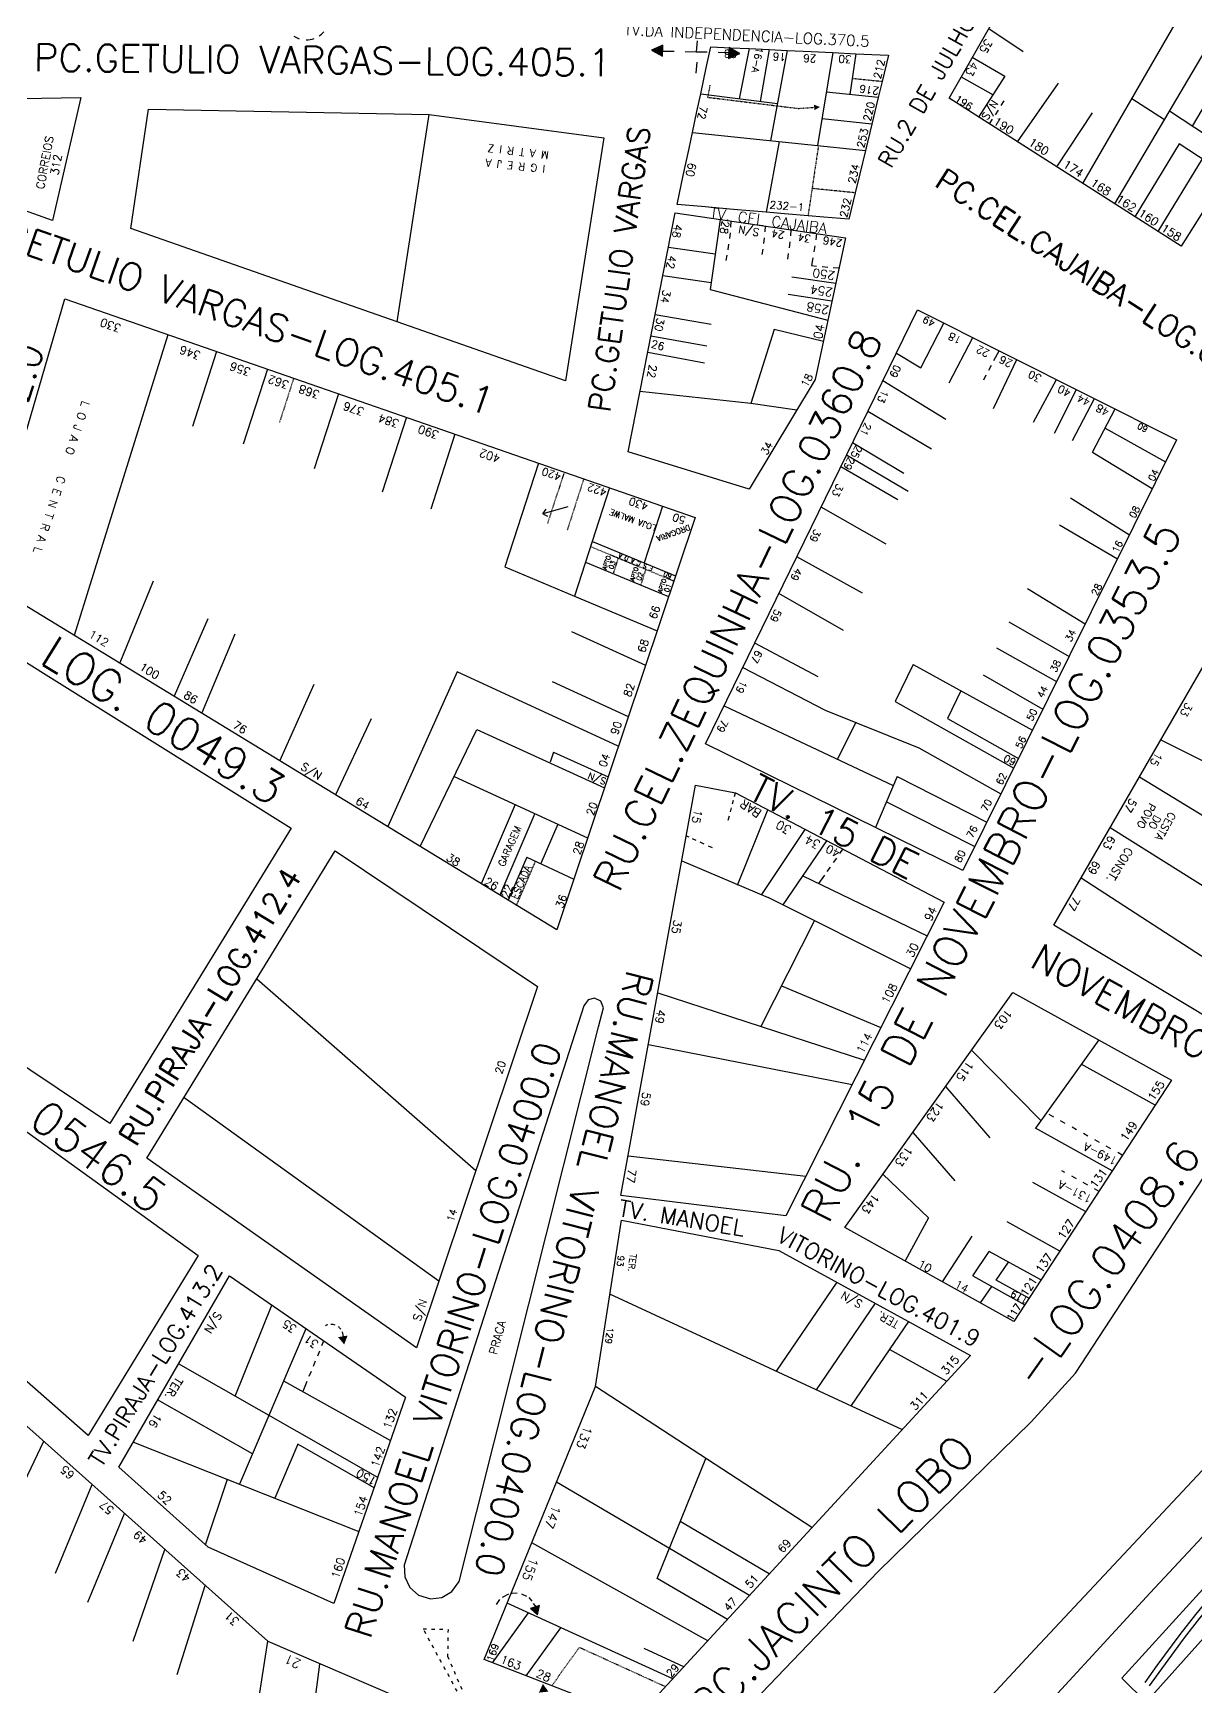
# Model space of a CAD drawing. Extents: x 714896 to 749292, y 8417558 to 8447149.
# Drawn here: x 739460.3 to 739673.9, y 8425703.9 to 8426007.8 of the extents above; entities that cross this region are included whole.
import ezdxf

# ---------------------------------------------------------------- set-up
doc = ezdxf.new("R2010")
doc.units = 0
doc.header["$MEASUREMENT"] = 0
doc.linetypes.add('ACAD_ISO03W100', pattern=[30, 12, -18])
doc.linetypes.add('DASHED', pattern=[0.75, 0.5, -0.25])
for name, color, linetype in [('LOTE', 7, 'CONTINUOUS'), ('NUM-PORTA', 7, 'CONTINUOUS'), ('QUADRA', 6, 'CONTINUOUS'), ('REFERENCIA', 7, 'CONTINUOUS'), ('TEXTO', 7, 'CONTINUOUS'), ('TEXTODERUA', 3, 'CONTINUOUS')]:
    doc.layers.add(name, color=color, linetype=linetype)
doc.styles.add('ROMANS', font='ROMANS.SHX', dxfattribs={"height": 1.5})

msp = doc.modelspace()

# ---------------------------------------------------------------- hatches: boundary and pattern name
at = {"layer": 'LOTE'}
for points in [[(739573.93, 8426004.63), (739575.9, 8426003.51), (739576.01, 8426005.53)], [(739590.14, 8426004.01), (739588.18, 8426005.13), (739588.07, 8426003.11)]]:
    msp.add_hatch(color=256, dxfattribs=at).paths.add_polyline_path(points)
at = {"layer": 'LOTE', "linetype": 'CONTINUOUS'}
for points in [[(739517.46, 8425766.84), (739518.08, 8425768.49), (739516.34, 8425768.19)], [(739552.98, 8425717.16), (739553.32, 8425718.89), (739551.66, 8425718.32)], [(739553.95, 8425704.49), (739553.22, 8425702.89), (739554.97, 8425703.07)]]:
    msp.add_hatch(color=256, dxfattribs=at).paths.add_polyline_path(points)

# ---------------------------------------------------------------- linework, layer by layer
at = {"layer": 'LOTE', "color": 7}
for p, q in [((739672.3, 8426013.42, 523.92), (739653.11, 8425980.15, 523.48)), ((739635.87, 8426008.64, 523.48), (739642.17, 8426004.36, 523.46)), ((739678.57, 8426009.58, 523.92), (739658.96, 8425976.42, 523.48)), ((739682.84, 8426006.97, 523.92), (739673.21, 8425990.69, 523.7)), ((739591.84, 8426004.93), (739590.02, 8425995.7)), ((739595.52, 8426004.76), (739593.89, 8425995.21)), ((739598.85, 8426004.6), (739595.77, 8425988)), ((739607.24, 8426004.19), (739604.42, 8425987.11)), ((739632.84, 8426003.32, 523.48), (739638.83, 8425999.84, 523.46)), ((739630.81, 8425999.76, 523.48), (739636.65, 8425996.42, 523.46)), ((739638.83, 8425999.84, 523.46), (739634, 8425992.34, 523.48)), ((739641.13, 8425987.79, 523.48), (739648.67, 8425998.56, 523.43)), ((739582.94, 8425996.61), (739597.03, 8425994.81)), ((739615.56, 8425995.92), (739606.04, 8425996.93)), ((739638.65, 8425995.3, 523.82), (739638.11, 8425994.46, 523.82)), ((739668.14, 8425991.81, 523.25), (739662.17, 8425995.69, 523.35)), ((739527.19, 8425954.75, 517.9), (739533.05, 8425992.84, 518.7)), ((739614.39, 8425991.06), (739605.23, 8425992.03)), ((739636.49, 8425991.94, 523.83), (739635.95, 8425991.1, 523.83)), ((739637.57, 8425993.62, 523.82), (739637.03, 8425992.78, 523.82)), ((739648.34, 8425983.19, 523.48), (739654.94, 8425993.09, 523.38)), ((739681.65, 8425985.14, 522.54), (739669.09, 8425993.4, 523.26)), ((739581.43, 8425989.49), (739613.22, 8425986.2)), ((739597.37, 8425987.84), (739594.97, 8425974.87)), ((739670.85, 8425987.41, 522.91), (739662.7, 8425974.02, 523.48)), ((739679.52, 8425981.76, 522.54), (739670.85, 8425987.41, 522.91)), ((739675.04, 8425984.68, 522.91), (739666.92, 8425971.34, 523.48)), ((739586.52, 8425973.55, 519.45), (739584.66, 8425960.68, 524.57)), ((739577.02, 8425968.44, 530.92), (739585.61, 8425967.21, 523.78)), ((739575.99, 8425963.23, 530.92), (739584.84, 8425961.94, 524.5)), ((739584.66, 8425960.68, 524.57), (739606.31, 8425955, 521.42)), ((739574.58, 8425956.06, 530.92), (739584.87, 8425954.3, 524.47)), ((739467.89, 8425897.16, 519.39), (739485.09, 8425952.4, 516.33)), ((739573.8, 8425952.15, 530.92), (739584.08, 8425950.31, 524.53)), ((739596.44, 8425953.31, 522.38), (739592.17, 8425939.75, 522.55)), ((739605.48, 8425951.1, 521.42), (739596.44, 8425953.31, 522.38)), ((739623.37, 8425946.28, 518.6), (739627.6, 8425954.49, 512.53)), ((739494.02, 8425949.29, 516.33), (739489.57, 8425935.52, 515.88)), ((739573.21, 8425949.13, 530.92), (739583.64, 8425947.19, 524.48)), ((739618.91, 8425948.99, 522.18), (739623.37, 8425946.28, 518.6)), ((739628.62, 8425943.49, 517.07), (739632.94, 8425951.82, 512.53)), ((739636.81, 8425947.63, 513.32), (739637.76, 8425949.41, 512.54)), ((739503.37, 8425946.05, 516.33), (739498.91, 8425932.27, 515.88)), ((739635.88, 8425945.86, 514.1), (739636.35, 8425946.74, 513.71)), ((739636.72, 8425938.82, 516.12), (739641.01, 8425947.78, 512.54)), ((739627.97, 8425936.81, 517.69), (739616.42, 8425943.88, 522.18)), ((739634.94, 8425944.09, 514.88), (739635.41, 8425944.97, 514.49)), ((739644.07, 8425936.3, 515.55), (739648.31, 8425944.12, 512.54)), ((739516.39, 8425941.52, 516.33), (739511.94, 8425927.74, 515.88)), ((739592.17, 8425939.75, 522.55), (739571.79, 8425941.94, 530.92)), ((739647.95, 8425934.26, 515.47), (739652, 8425942.28, 512.55)), ((739651.22, 8425932.94, 515.4), (739655.3, 8425940.63, 512.55)), ((739528.9, 8425937.18, 516.33), (739524.45, 8425923.4, 515.88)), ((739600.59, 8425938.49, 521.08), (739592.17, 8425939.75, 522.55)), ((739625.32, 8425931.36, 518.25), (739613.66, 8425938.25, 522.18)), ((739654.92, 8425930.8, 515.48), (739659.1, 8425938.72, 512.56)), ((739537.8, 8425934.09, 516.33), (739533.34, 8425920.31, 515.88)), ((739657.23, 8425935.18, 512.86), (739668.35, 8425929.01, 516.92)), ((739620.24, 8425926.87, 519.22), (739610.86, 8425932.5, 522.18)), ((739654.92, 8425930.8, 515.27), (739665.91, 8425924.09, 516.92)), ((739553.14, 8425928.76, 516.33), (739546.99, 8425909.73, 516.33)), ((739619.14, 8425922.04, 519.21), (739608.68, 8425928.1, 522.18)), ((739621.05, 8425923.58, 518.8), (739609.76, 8425930.25, 522.18)), ((739566.19, 8425924.23, 516.33), (739559.77, 8425904.35, 515.69)), ((739650.89, 8425922.37, 516.46), (739661.69, 8425915.58, 516.92)), ((739575.94, 8425920.84, 516.33), (739572.58, 8425910.45, 515.99)), ((739616.99, 8425913.85, 519.05), (739605.09, 8425920.69, 522.18)), ((739648.84, 8425917.41, 516.76), (739659.5, 8425911.18, 516.92)), ((739563.06, 8425914.38, 516.78), (739578.31, 8425908.08, 515.35)), ((739561.79, 8425910.59, 516.78), (739577.04, 8425904.29, 515.35)), ((739612.64, 8425904.9, 519.22), (739600.63, 8425911.57, 522.18)), ((739482.38, 8425907.09, 517.73), (739476.25, 8425892.05, 519.39)), ((739559.77, 8425904.35, 516.33), (739574.92, 8425897.97, 515.35)), ((739609.18, 8425898.01, 519.3), (739597.32, 8425904.8, 522.18)), ((739642.98, 8425905.75, 517.18), (739653.6, 8425899.27, 516.92)), ((739492.43, 8425900.16, 517.86), (739486.23, 8425885.95, 519.39)), ((739497.39, 8425897.32, 517.87), (739491.29, 8425882.86, 519.39)), ((739559.19, 8425897.85, 516.3), (739572.8, 8425891.66, 515.35)), ((739639.57, 8425899.6, 517.34), (739650.61, 8425893.25, 516.92)), ((739604.51, 8425889.49, 519.33), (739592.86, 8425895.67, 522.18)), ((739637.29, 8425894.84, 517.43), (739648.33, 8425888.64, 516.92)), ((739590.69, 8425891.22, 522.18), (739605.83, 8425883.41, 518.93)), ((739621.99, 8425891.75, 516.92), (739643.9, 8425879.72, 516.92)), ((739538.23, 8425890.44, 517.02), (739525.44, 8425861.99, 519.39)), ((739567.8, 8425876.74, 515.35), (739538.23, 8425890.44, 517.02)), ((739555.67, 8425888.65, 516.44), (739569.63, 8425882.19, 515.35)), ((739634.83, 8425889.86, 517.51), (739645.81, 8425883.57, 516.92)), ((739511.87, 8425888.08, 517.9), (739505.6, 8425874.12, 519.39)), ((739587.25, 8425884.19, 522.18), (739618.32, 8425869.56, 518.07)), ((739605.83, 8425883.41, 518.93), (739622.99, 8425876.48, 517.94)), ((739618.65, 8425884.98, 516.92), (739640.44, 8425872.73, 516.92)), ((739522.38, 8425881.8, 517.83), (739515.88, 8425867.83, 519.39)), ((739531.42, 8425858.34, 519.39), (739541.8, 8425879.81, 517.14)), ((739541.8, 8425879.81, 517.14), (739565.25, 8425869.14, 515.35)), ((739628.26, 8425881.87, 516.92), (739641.33, 8425874.52, 516.92)), ((739622.99, 8425876.48, 517.94), (739638.1, 8425868.02, 516.92)), ((739667.47, 8425877.94, 515.82), (739676.28, 8425873.52, 515.28)), ((739555.92, 8425875.65, 516.46), (739555.29, 8425873.82, 516.51)), ((739555.92, 8425875.65, 516.46), (739565.92, 8425871.14, 515.35)), ((739537.68, 8425871.17, 517.66), (739562.16, 8425859.95, 515.35)), ((739619.03, 8425871.17, 518.05), (739615.03, 8425861.85, 518.14)), ((739619.03, 8425871.17, 518.05), (739635.51, 8425862.8, 516.92)), ((739663.54, 8425871.13, 515.82), (739691.61, 8425854.02, 513.4)), ((739548.88, 8425866.04, 516.95), (739542.61, 8425851.48, 519.39)), ((739552.49, 8425864.39, 516.88), (739546.04, 8425849.4, 519.39)), ((739589.72, 8425851.22, 515.32), (739595.29, 8425865.06, 514.72)), ((739617.05, 8425866.57, 518.04), (739633.3, 8425858.32, 516.92)), ((739556.71, 8425862.45, 515.35), (739553.58, 8425855.18, 516.56)), ((739594.15, 8425849.49, 515.36), (739602.15, 8425861.47, 514.72)), ((739658.19, 8425861.85, 515.82), (739687.28, 8425843.5, 513.4)), ((739598.1, 8425847.6, 515.35), (739606.14, 8425859.39, 514.72)), ((739608.5, 8425857.02, 514.76), (739609.08, 8425857.85, 514.72)), ((739550.98, 8425856.39, 518.06), (739547.57, 8425848.46, 519.39)), ((739550.98, 8425856.39, 517.2), (739559.61, 8425852.35, 515.35)), ((739579.48, 8425855.69, 515.77), (739595.32, 8425848.99, 515.29)), ((739607.35, 8425855.37, 514.85), (739607.93, 8425856.2, 514.8)), ((739601.73, 8425852.92, 515.08), (739624.56, 8425841.91, 515.8)), ((739604.66, 8425851.51, 515.04), (739605.76, 8425853.09, 514.96)), ((739606.2, 8425853.72, 514.93), (739606.77, 8425854.54, 514.89)), ((739652.85, 8425852.58, 515.82), (739682.97, 8425833.01, 513.4)), ((739621.5, 8425835.85, 515.8), (739595.32, 8425848.99, 515.29)), ((739501.42, 8425834.05, 515.15), (739541.65, 8425798.8, 515.21)), ((739575.07, 8425831.46, 515.77), (739613.02, 8425819.06, 515.8)), ((739597.79, 8425832.76, 515.34), (739616.04, 8425825.05, 515.8)), ((739573.34, 8425821.93, 515.77), (739610.76, 8425814.6, 515.8)), ((739656.06, 8425822.81, 513.35), (739644.43, 8425806.56, 511.64)), ((739645.43, 8425807.97, 511.79), (739632.72, 8425820.92, 512.69)), ((739666.43, 8425810.8), (739652.86, 8425818.33, 1.01)), ((739488.06, 8425812.24, 515.15), (739534.85, 8425778.52, 515.21)), ((739627.94, 8425814.22, 512.69), (739636.09, 8425804.81, 511.85)), ((739658.51, 8425798.76, 510.3), (739644.43, 8425806.56, 511.35)), ((739621.92, 8425805.8, 512.69), (739629.61, 8425796.9, 511.66)), ((739569.62, 8425801.51, 515.77), (739602.26, 8425797.78, 515.8)), ((739616.42, 8425798.11, 512.69), (739624.8, 8425790.1, 511.35)), ((739653.62, 8425791.25, 510.3), (739643.94, 8425796.62, 511.02)), ((739624.8, 8425790.1, 511.35), (739620.5, 8425782.19, 510.3)), ((739648.9, 8425784.01, 510.3), (739639.23, 8425789.38, 511.02)), ((739632.91, 8425779.48, 464.44), (739635.94, 8425783.93, 678.88)), ((739645.45, 8425778.71, 510.3), (739635.94, 8425783.93, 678.88)), ((739637.21, 8425778.68, 510.75), (739639.46, 8425781.99, 616.41)), ((739619.92, 8425751.21, 513.66), (739566.28, 8425776.1, 512.11)), ((739607.97, 8425778.29, 514.02), (739596.82, 8425761.93, 514.47)), ((739634.36, 8425774.49), (739636.42, 8425777.52, 510.3)), ((739643.25, 8425775.33, 510.3), (739637.21, 8425778.68, 510.75)), ((739497.45, 8425757.34, 516.01), (739504.17, 8425774.06, 521.4)), ((739614.98, 8425774.44, 514.02), (739604.14, 8425758.53, 514.46)), ((739510.41, 8425769.73, 521.4), (739498.21, 8425741.21, 509.37)), ((739621.12, 8425771.07, 514.02), (739610.59, 8425755.62, 514.44)), ((739628.09, 8425760.1, 513.66), (739617.61, 8425765.93, 515.3)), ((739523.62, 8425742.42, 517.74), (739487.01, 8425763.29, 512.33)), ((739506.33, 8425760.19, 517.38), (739525.98, 8425749.23, 517.74)), ((739603.37, 8425733.21, 513.66), (739563.6, 8425759.13, 512.89)), ((739500.58, 8425746.74, 514.94), (739483.17, 8425756.66, 512.37)), ((739462.24, 8425749.03, -11.71), (739454.62, 8425733.04, -4.4)), ((739478.77, 8425748.92, 512.41), (739520.17, 8425732.5, 517.74)), ((739508.95, 8425748.52, 515.67), (739504.72, 8425738.63, 509.47)), ((739522.96, 8425740.53, 517.74), (739508.95, 8425748.52, 515.67)), ((739464.4, 8425724.85, -3.97), (739471.14, 8425741.1, -12.12)), ((739492, 8425730.02, 512.41), (739496.02, 8425742.08, 515.72)), ((739591.9, 8425720.73), (739556.43, 8425741.52)), ((739470.37, 8425719.53, -3.97), (739477.11, 8425735.78, -12.12)), ((739595.55, 8425724.71), (739579.17, 8425734.31)), ((739584.24, 8425712.41), (739551.91, 8425730.4)), ((739478.68, 8425712.37, -3.69), (739484.52, 8425729.17, -12.32)), ((739486.8, 8425706.24, -3.36), (739491.91, 8425722.58, -12.51)), ((739587.86, 8425716.29), (739574.92, 8425723.87)), ((739577.83, 8425705.43), (739547.39, 8425719.3)), ((739544.7, 8425708.37, 515.78), (739551.29, 8425717.53, 515.88)), ((739500.99, 8425696.66, -2.83), (739503.44, 8425712.31, -6.45)), ((739550.91, 8425705.95, 513.66), (739557.28, 8425714.8, 513.76)), ((739579.87, 8425707.63), (739572.54, 8425710.97)), ((739510.64, 8425690.63, -2.22), (739513, 8425708.14, 0.08))]:
    msp.add_line(p, q, dxfattribs=at)
at = {"layer": 'LOTE'}
for p, q in [((739576.06, 8426004.48), (739578.08, 8426004.44)), ((739580.11, 8426004.4), (739582.13, 8426004.35)), ((739582.3, 8426006.37), (739582.13, 8426004.35)), ((739582.13, 8426004.35), (739584.15, 8426004.31)), ((739586.17, 8426004.27), (739588.2, 8426004.23)), ((739582.23, 8426002.41), (739582.06, 8426000.39))]:
    msp.add_line(p, q, dxfattribs=at)
at = {"layer": 'LOTE', "color": 7, "linetype": 'BYBLOCK', "ltscale": 0.005}
msp.add_line((739611.47, 8426003.99), (739610.36, 8425996.47), dxfattribs=at)
at = {"layer": 'LOTE', "color": 7, "linetype": 'ACAD_ISO03W100', "ltscale": 0.005}
for p, q in [((739616.27, 8425998.85), (739610.79, 8425999.4)), ((739604.57, 8425987.09), (739602.66, 8425974.21)), ((739611.34, 8425978.42), (739603.4, 8425979.22)), ((739557.87, 8425927.12, 516.33), (739554.79, 8425917.6, 516.33)), ((739561.47, 8425925.87, 516.33), (739558.39, 8425916.35, 516.33))]:
    msp.add_line(p, q, dxfattribs=at)
at = {"layer": 'LOTE', "color": 7, "ltscale": 0.1}
for p, q in [((739588.5, 8425973.25, 519.45), (739588.45, 8425972.14, 520.21)), ((739588.35, 8425971.07, 520.78), (739588.23, 8425970.02, 521.22)), ((739594.76, 8425972.35, 519.45), (739594.71, 8425971.24, 520.21)), ((739599.49, 8425971.66, 519.45), (739599.42, 8425970.5, 520.13)), ((739604.23, 8425970.97, 519.46), (739604.09, 8425969.78, 520.16)), ((739588.08, 8425968.99, 521.56), (739587.92, 8425967.98, 521.83)), ((739594.34, 8425968.09, 521.56), (739594.17, 8425967.08, 521.83)), ((739594.61, 8425970.16, 520.78), (739594.48, 8425969.12, 521.22)), ((739599.04, 8425967.26, 521.28), (739598.89, 8425966.22, 521.51)), ((739599.32, 8425969.4, 520.63), (739599.19, 8425968.32, 521)), ((739603.93, 8425968.66, 520.62), (739603.75, 8425967.57, 520.94)), ((739587.74, 8425966.98, 522.05), (739587.56, 8425965.98, 522.24)), ((739603.56, 8425966.5, 521.17), (739603.3, 8425965.1, 521.38)), ((739603.3, 8425965.1, 521.38), (739604.19, 8425964.98, 521.36)), ((739605.23, 8425964.86, 521.34), (739606.27, 8425964.75, 521.34)), ((739607.31, 8425964.68, 521.36), (739608.36, 8425964.67, 521.42)), ((739607.75, 8425961.78, 521.42), (739599.69, 8425962.96, 521.42)), ((739607.06, 8425958.55, 521.42), (739599, 8425959.73, 521.42)), ((739589.15, 8425867.5, 514.87), (739589.34, 8425868.17, 514.8)), ((739588.01, 8425863.17, 515.12), (739588.21, 8425863.94, 515.09)), ((739588.41, 8425864.7, 515.05), (739588.6, 8425865.44, 515.01)), ((739588.79, 8425866.16, 514.97), (739588.97, 8425866.84, 514.92)), ((739580.84, 8425860.02, 515.64), (739580.31, 8425860.23, 515.77)), ((739582.13, 8425859.44, 515.48), (739581.46, 8425859.75, 515.55)), ((739583.59, 8425858.77, 515.39), (739582.84, 8425859.11, 515.43)), ((739585.13, 8425858.08, 515.33), (739584.37, 8425858.42, 515.36)), ((739513.67, 8425767.48, 521.4), (739513.3, 8425766.58, 521.03)), ((739512.14, 8425763.77, 519.88), (739511.75, 8425762.83, 519.5)), ((739512.91, 8425765.64, 520.65), (739512.53, 8425764.7, 520.27)), ((739511.36, 8425761.89, 519.12), (739510.98, 8425760.95, 518.74)), ((739510.59, 8425760.02, 518.35), (739509.85, 8425758.23, 517.62))]:
    msp.add_line(p, q, dxfattribs=at)
at = {"layer": 'LOTE', "color": 7, "linetype": 'ACAD_ISO03W100', "ltscale": 0.004}
for p, q in [((739562.68, 8425913.46, 516.78), (739577.93, 8425907.15, 515.35)), ((739567.8, 8425911.39, 515.47), (739566.88, 8425908.54, 515.38)), ((739572.86, 8425909.22, 515.47), (739571.94, 8425906.37, 515.38))]:
    msp.add_line(p, q, dxfattribs=at)
at = {"layer": 'LOTE', "color": 7, "linetype": 'ACAD_ISO03W100', "ltscale": 0.08}
for p, q in [((739660.39, 8425801.64, 510.3), (739646.44, 8425809.38, 511.34)), ((739656.15, 8425794.96, 516.94), (739649.28, 8425798.77, 517.45))]:
    msp.add_line(p, q, dxfattribs=at)
at = {"layer": 'LOTE', "color": 7, "linetype": 'ACAD_ISO03W100', "ltscale": 0.006}
for p, q in [((739555.58, 8425704.14, 513.66), (739560.64, 8425711.18, 513.74)), ((739576.48, 8425703.96), (739560.64, 8425711.18))]:
    msp.add_line(p, q, dxfattribs=at)
at = {"layer": 'LOTE'}
for points in [[(739575.9, 8426003.51), (739576.01, 8426005.53), (739573.93, 8426004.63), (739575.9, 8426003.51)], [(739588.18, 8426005.13), (739588.07, 8426003.11), (739590.14, 8426004.01), (739588.18, 8426005.13)], [(739552.98, 8425717.16), (739553.32, 8425718.89), (739551.66, 8425718.32)]]:
    msp.add_lwpolyline(points, close=True, dxfattribs=at)
at = {"layer": 'LOTE', "color": 7, "linetype": 'ACAD_ISO03W100', "ltscale": 0.005, "flags": 128}
msp.add_lwpolyline([(739584.65, 8425998.18), (739584.22, 8425995.98), (739600.81, 8425993.93), (739603.96, 8425994.15)], dxfattribs=at)
at = {"layer": 'LOTE', "ltscale": 0.1}
msp.add_lwpolyline([(739603.8, 8425994.11, 1.01, 0, 0), (739604.86, 8425994.19, 0, 0, 0)], format="xyseb", dxfattribs=at)
at = {"layer": 'LOTE', "color": 7, "linetype": 'DASHED', "ltscale": 0.2, "flags": 128}
for points, elevation in [([(739508.19, 8425944.37), (739505.55, 8425936.17)], 516.33), ([(739549.1, 8425847.52), (739552.6, 8425855.63)], 519.39)]:
    msp.add_lwpolyline(points, dxfattribs=dict(at, elevation=elevation))
at = {"layer": 'LOTE', "color": 3, "flags": 128}
for points in [[(739558.56, 8425920.71), (739553.95, 8425919.46)], [(739553.95, 8425919.46), (739554.55, 8425920.3)], [(739553.95, 8425919.46), (739554.83, 8425919.05)]]:
    msp.add_lwpolyline(points, dxfattribs=at)
at = {"layer": 'LOTE', "color": 7, "flags": 128}
for points, elevation in [([(739546.99, 8425909.73), (739559.77, 8425904.35)], 516.33), ([(739621.99, 8425891.75), (739618.65, 8425884.98)], 516.92), ([(739630.76, 8425886.93), (739628.26, 8425881.87)], 516.92), ([(739611.42, 8425881.16), (739608.07, 8425874.38)], 519.42), ([(739603.84, 8425844.72), (739594.01, 8425825.27)], 515.8)]:
    msp.add_lwpolyline(points, dxfattribs=dict(at, elevation=elevation))
at = {"layer": 'LOTE', "color": 7, "linetype": 'CONTINUOUS', "flags": 128}
for points in [[(739627.37, 8425778.38), (739632.83, 8425786.75)], [(739574.92, 8425723.87), (739583.89, 8425745.9)]]:
    msp.add_lwpolyline(points, dxfattribs=at)
at = {"layer": 'LOTE', "color": 7, "linetype": 'CONTINUOUS', "elevation": 510.3, "flags": 128}
msp.add_lwpolyline([(739632.91, 8425779.48), (739642.48, 8425774.16)], dxfattribs=at)
at = {"layer": 'LOTE', "linetype": 'CONTINUOUS', "flags": 128}
for points in [[(739546.55, 8425720.45), (739547.72, 8425721.05)], [(739548.14, 8425721.15), (739548.29, 8425721.18), (739549.25, 8425721.2)], [(739550.01, 8425721.04), (739550.93, 8425720.61)], [(739545.42, 8425719.06), (739546.07, 8425720.02)], [(739551.39, 8425720.34), (739551.9, 8425719.68)], [(739552.15, 8425719.29), (739552.67, 8425718.63)]]:
    msp.add_lwpolyline(points, dxfattribs=at)
at = {"layer": 'LOTE', "color": 7, "linetype": 'ACAD_ISO03W100', "ltscale": 0.05, "elevation": 510.75}
msp.add_lwpolyline([(739540.26, 8425700.68), (739539.64, 8425700.51), (739531.98, 8425714.59), (739536.53, 8425714.51), (739536.45, 8425709.56), (739540.26, 8425700.68)], close=True, dxfattribs=at)
at = {"layer": 'LOTE', "ltscale": 0.1}
for start, end in [(237.511, 252.5026), (269.7232, 289.6641), (303.3043, 318.4183)]:
    msp.add_arc((739510.48, 8426010.83), 4.29, start, end, dxfattribs=at)
at = {"layer": 'LOTE', "linetype": 'CONTINUOUS'}
for start, end in [(105.8835, 117.4118), (69.9573, 90.9321), (38.3701, 53.1741), (353.7576, 22.5002)]:
    msp.add_arc((739515.04, 8425768.28), 2.26, start, end, dxfattribs=at)
at = {"layer": 'QUADRA', "color": 6, "linetype": 'CONTINUOUS'}
msp.add_lwpolyline([(739008.07, 8425573.68), (738677.73, 8425966.82), (738677.76, 8425966.88), (738730.53, 8426075.86), (738837.22, 8426037.83), (738836.72, 8426035.89), (738916.99, 8426012.66), (739062.85, 8425963.45), (739091.37, 8425953.83), (739262.38, 8425896.9), (739267.08, 8425895.67), (739300.95, 8425886.84), (739302.42, 8425885.43), (739285.66, 8425851.56), (739290.62, 8425848.19), (739291.55, 8425847.56), (739314.45, 8425877.58), (739338.46, 8425856.12), (739361.03, 8425835.96), (739403.08, 8425801.97), (739440.36, 8425768.54), (739503.44, 8425712.31), (739532, 8425700.01)], dxfattribs=at)
at = {"layer": 'QUADRA', "color": 6}
for points in [[(739647.32, 8426028.73), (739691.93, 8426001.41), (739671.21, 8425968.6), (739628.56, 8425995.81), (739647.32, 8426028.73)], [(739447.27, 8425995.59), (739469.09, 8425995.92), (739463.89, 8425973.31), (739444.56, 8425980.17), (739447.27, 8425995.59)], [(739481.52, 8425993.81), (739533.05, 8425992.84), (739565.17, 8425988.51), (739558.11, 8425943.91), (739478.26, 8425971.9)], [(739466.15, 8425958.97), (739581.9, 8425918.77), (739556.51, 8425843), (739451.06, 8425907.32), (739466.15, 8425958.97)], [(739622.75, 8425956.92), (739670.35, 8425933.04), (739631.11, 8425853.9), (739583.85, 8425877.22), (739622.75, 8425956.92)], [(739686.37, 8425910.7), (739708.97, 8425896.24), (739679.62, 8425824.77), (739647.84, 8425843.9), (739686.37, 8425910.7)], [(739448.53, 8425898.72), (739507.74, 8425861.72), (739474.37, 8425807.45), (739430.41, 8425836.93), (739448.53, 8425898.72)], [(739568.3, 8425794.24), (739582.01, 8425869.58), (739589.34, 8425868.17), (739627.7, 8425848.11), (739598.56, 8425790.46), (739568.3, 8425794.24)], [(739515.82, 8425857.56), (739552.99, 8425832.6), (739530.73, 8425766.23), (739481.21, 8425801.05), (739515.82, 8425857.56)], [(739640.3, 8425831.52), (739669.44, 8425815.41), (739640.48, 8425771.09), (739609.4, 8425788.36), (739640.3, 8425831.52)], [(739426.06, 8425829.76), (739490.65, 8425783.17), (739470.42, 8425750.11), (739415.34, 8425798.51), (739426.06, 8425829.76)], [(739568.42, 8425789.67), (739597.32, 8425784.14), (739632.51, 8425764.81), (739571.1, 8425698.11), (739543.18, 8425708.96), (739563.6, 8425759.13), (739568.42, 8425789.67)], [(739476.03, 8425744.33), (739496.38, 8425779.45), (739528.73, 8425757.15), (739515.58, 8425719.26), (739492.48, 8425729.58), (739476.03, 8425744.33)]]:
    msp.add_lwpolyline(points, close=True, dxfattribs=at)
at = {"layer": 'QUADRA', "linetype": 'CONTINUOUS'}
msp.add_lwpolyline([(739617.43, 8426003.7), (739616.27, 8425998.85), (739615.56, 8425995.92), (739614.39, 8425991.06), (739613.22, 8425986.2), (739612.19, 8425981.91), (739611.34, 8425978.42), (739610.17, 8425973.56), (739605.57, 8425973.96), (739602.66, 8425974.21), (739598.36, 8425974.58), (739594.97, 8425974.87), (739588.99, 8425975.39), (739583.08, 8425975.9), (739578.62, 8425976.29), (739579.75, 8425981.59), (739580.8, 8425986.55), (739581.43, 8425989.49), (739582.25, 8425993.38), (739582.94, 8425996.61), (739583.96, 8426001.4), (739584.78, 8426005.27), (739588.51, 8426005.09), (739591.84, 8426004.93), (739595.52, 8426004.76), (739598.85, 8426004.6), (739603.21, 8426004.39), (739607.24, 8426004.19), (739611.47, 8426003.99), (739614.37, 8426003.85), (739617.43, 8426003.7)], close=True, dxfattribs=at)
at = {"layer": 'QUADRA', "color": 6, "elevation": 525.18}
msp.add_lwpolyline([(739578.26, 8425974.75), (739609.53, 8425970.17), (739604, 8425944.14), (739591.82, 8425923.98), (739569.61, 8425930.86), (739578.26, 8425974.75)], close=True, dxfattribs=at)
at = {"layer": 'QUADRA', "color": 6, "linetype": 'CONTINUOUS'}
msp.add_lwpolyline([(739538.57, 8425723.28), (739564.17, 8425825.23), (739565.08, 8425828.68), (739564.59, 8425829.9), (739563.46, 8425830.47), (739562.26, 8425830.18), (739561.49, 8425829.08), (739528.5, 8425726.32), (739528.57, 8425724.15), (739529.53, 8425722.18), (739531.12, 8425720.8), (739533.28, 8425720.14), (739535.39, 8425720.39), (739537.23, 8425721.45), (739538.57, 8425723.28)], close=True, dxfattribs=at)
at = {"layer": 'QUADRA', "color": 6, "linetype": 'CONTINUOUS', "elevation": 510.56}
msp.add_lwpolyline([(739681.69, 8425807.27), (739683.5, 8425808.37), (739685.26, 8425809.09), (739688.22, 8425808.74), (739691.16, 8425807.62), (739711.32, 8425796.05), (739714, 8425792.71), (739715.07, 8425790.72), (739714.67, 8425787.16), (739713.82, 8425785.09), (739684.96, 8425754.29), (739644.37, 8425710.95), (739609.95, 8425673.88), (739606.64, 8425672.21), (739602.83, 8425671.99), (739599.93, 8425673.12), (739585.34, 8425687.73), (739583.69, 8425689.83), (739584.09, 8425691.83), (739585.52, 8425693.83), (739615.52, 8425725.11), (739643.63, 8425752.61), (739651.77, 8425761.59), (739681.69, 8425807.27)], close=True, dxfattribs=at)
at = {"layer": 'QUADRA', "color": 6, "elevation": 510.11}
msp.add_lwpolyline([(739610.98, 8425661.93), (739665.54, 8425721.2), (739724.68, 8425784.51)], dxfattribs=at)
at = {"layer": 'REFERENCIA', "elevation": 508.94}
msp.add_lwpolyline([(739737, 8425781.7), (739664.75, 8425701.11), (739660.3, 8425705.56), (739708.11, 8425758.1), (739732.41, 8425786), (739737, 8425781.7)], dxfattribs=at)
at = {"layer": 'REFERENCIA', "flags": 128}
for points in [[(739664.57, 8425704.75), (739666.82, 8425707.87), (739671.04, 8425713.57), (739673.88, 8425717.21), (739676.8, 8425720.73), (739679.78, 8425724.04), (739682.89, 8425727.25), (739685.65, 8425729.97), (739690.41, 8425734.49), (739693.46, 8425737.41), (739696.94, 8425740.84), (739700.49, 8425744.59), (739703.54, 8425748.12), (739706.83, 8425752.21), (739710.03, 8425756.31), (739712.65, 8425759.64), (739715.95, 8425763.65), (739719.04, 8425767.2), (739722.66, 8425771.17), (739725.73, 8425774.42), (739729.08, 8425777.89), (739732.34, 8425781.22), (739733.85, 8425782.75)], [(739665.38, 8425704.16), (739667.63, 8425707.28), (739671.84, 8425712.97), (739674.66, 8425716.59), (739677.56, 8425720.08), (739680.51, 8425723.36), (739683.6, 8425726.55), (739686.35, 8425729.25), (739691.1, 8425733.77), (739694.16, 8425736.69), (739697.65, 8425740.14), (739701.23, 8425743.92), (739704.31, 8425747.48), (739707.62, 8425751.59), (739710.82, 8425755.69), (739713.43, 8425759.02), (739716.71, 8425763), (739719.79, 8425766.53), (739723.4, 8425770.49), (739726.45, 8425773.73), (739729.8, 8425777.2), (739733.06, 8425780.52), (739734.56, 8425782.05)]]:
    msp.add_lwpolyline(points, dxfattribs=at)

# ---------------------------------------------------------------- texts
at = {"layer": 'NUM-PORTA', "color": 7, "style": 'ROMANS'}
for s, height, rotation, p in [('08', 1.4, 177.266, (739589.64, 8426004.59)), ('16-A', 1.3, 259.8607, (739593.11, 8426005.22)), ('16', 1.4, 177.2273, (739598.62, 8426004.07)), ('26', 1.4, 177.2026, (739604.22, 8426003.76)), ('30', 1.4, 177.2171, (739610.68, 8426003.64)), ('35', 1.515, 240.2493, (739635.34, 8426006.87)), ('212', 1.4, 77.097, (739616.02, 8425999.25)), ('43', 1.515, 240.2834, (739632.74, 8426002.7)), ('216', 1.4, 172.2064, (739615.77, 8425997.79)), ('220', 1.4, 77.097, (739614.14, 8425991.46)), ('196', 1.318, 326.9878, (739629.5, 8425995.38)), ('S/N', 1.4, 57.0904, (739635.6, 8425991.65)), ('72', 1.4, 258.6576, (739582.82, 8425994.44)), ('190', 1.521, 327.0904, (739636.56, 8425991.17)), ('253', 1.4, 77.097, (739612.96, 8425986.58)), ('180', 1.519, 327.0168, (739643.01, 8425987.33)), ('312', 1.5, 80.3605, (739464.95, 8425981.56)), ('60', 1.52, 258.2548, (739580.69, 8425984.08)), ('234', 1.4, 76.8887, (739611.34, 8425980.04)), ('174', 1.518, 327.0116, (739649.36, 8425983.29)), ('168', 1.518, 327.0476, (739654.41, 8425979.89)), ('232-1', 1.4, 355.3676, (739595.55, 8425975.56)), ('232', 1.4, 76.8887, (739609.83, 8425973.79)), ('162', 1.514, 326.9841, (739659.1, 8425976.93)), ('160', 1.514, 326.9841, (739663.18, 8425974.32)), ('48', 1.454, 260.2782, (739578.1, 8425972.72, 528.95)), ('28', 1.4, 260.2903, (739586.85, 8425973.35, 520.43)), ('S/N', 1.4, 170.2903, (739593.79, 8425971.81, 520.43)), ('24', 1.4, 170.2903, (739598.43, 8425971.31, 520.43)), ('34', 1.4, 170.2903, (739603.28, 8425970.63, 520.43)), ('246', 1.395, 170.2903, (739609.06, 8425969.83, 520.43)), ('158', 1.506, 326.9278, (739667.37, 8425971.57)), ('42', 1.431, 259.1669, (739577.05, 8425967.02, 530.3)), ('250', 1.603, 171.893, (739607.7, 8425963.95, 521.41)), ('254', 1.602, 171.1771, (739607.27, 8425960.89, 521.44)), ('34', 1.432, 259.1653, (739576.03, 8425960.7, 530.18)), ('258', 1.602, 169.4505, (739606.6, 8425957.61, 521.46)), ('330', 1.502, 160.3056, (739476.59, 8425954.14)), ('30', 1.429, 259.04, (739574.91, 8425955.53, 530.37)), ('49', 1.31, 153.821, (739626.15, 8425954.91)), ('04', 1.598, 77.8499, (739605.18, 8425951.43, 521.47)), ('18', 1.401, 154.0223, (739631.02, 8425951.81)), ('346', 1.502, 161.2714, (739491.2, 8425949.15)), ('26', 1.427, 345.2905, (739573.7, 8425950.04, 530.54)), ('22', 1.404, 153.7987, (739636.16, 8425949.39)), ('356', 1.502, 161.1359, (739500.41, 8425946.13)), ('22', 1.433, 259.17, (739573.54, 8425946.96, 530.02)), ('09', 1.354, 243.6171, (739618.61, 8425946.96)), ('26', 1.405, 153.6529, (739640.37, 8425947.51)), ('362', 1.502, 161.0916, (739507.44, 8425943.74)), ('368', 1.502, 161.0358, (739513.07, 8425941.94)), ('18', 1.414, 61.98, (739602.51, 8425942.58, 521.25)), ('30', 1.405, 153.656, (739645.71, 8425944.79)), ('40', 1.405, 153.6377, (739651.12, 8425942.13)), ('376', 1.501, 161.0865, (739521.25, 8425938.83)), ('13', 1.353, 243.7292, (739616.33, 8425942.34)), ('44', 1.405, 153.6005, (739654.68, 8425940.45)), ('384', 1.501, 161.0736, (739527.68, 8425936.62)), ('48', 1.403, 153.6792, (739658.16, 8425938.61)), ('390', 1.501, 160.9867, (739534.98, 8425934.55)), ('21', 1.352, 243.8145, (739613.16, 8425936.31)), ('60', 1.117, 153.9202, (739665.24, 8425935.36)), ('402', 1.501, 161.0729, (739546.26, 8425930.21)), ('34', 1.387, 60.2726, (739595.11, 8425930.13, 521.23)), ('25', 1.352, 243.7989, (739611.47, 8425932.18)), ('420', 1.4, 161.0729, (739557.46, 8425926.83, 0.01)), ('29', 1.352, 243.8439, (739610.13, 8425930.01)), ('422', 1.4, 161.06, (739565.82, 8425923.96)), ('33', 1.352, 243.8316, (739608.02, 8425925.11)), ('04', 1.282, 63.4673, (739666.23, 8425925.29)), ('430', 1.4, 161.1426, (739573.45, 8425921.35)), ('50', 1.4, 161.9948, (739580.31, 8425918.84)), ('08', 1.282, 63.4946, (739662.73, 8425918.52)), ('39', 1.352, 243.8601, (739603.89, 8425916.75)), ('16', 1.282, 63.5345, (739659.59, 8425912.16)), ('APTO', 0.8, 71.2663, (739565.6, 8425909.1, 0.12)), ('03', 0.9, 71.2663, (739566.84, 8425909.19, 0.12)), ('APTO', 0.8, 71.2663, (739570.69, 8425907, 0.12)), ('APTO', 0.8, 71.2663, (739575.82, 8425904.88)), ('60', 0.9, 158.5553, (739577.75, 8425908.32)), ('49', 1.352, 243.8758, (739600.39, 8425909.64)), ('28', 1.284, 63.4925, (739655.78, 8425904.27)), ('66', 1.437, 71.2663, (739574.76, 8425899.96)), ('59', 1.352, 243.8867, (739596.64, 8425902.05)), ('112', 1.479, 328.8893, (739470.36, 8425896.92)), ('34', 1.284, 63.5103, (739650.99, 8425895.82)), ('68', 1.437, 71.2991, (739572.67, 8425893.81)), ('100', 1.478, 328.7455, (739479.69, 8425890.94)), ('67', 1.353, 243.873, (739593.12, 8425894.54)), ('38', 1.284, 63.5226, (739648.21, 8425890.22)), ('82', 1.436, 71.3417, (739570.07, 8425885.69)), ('19', 1.357, 243.8425, (739590.34, 8425888.98)), ('86', 1.477, 328.6664, (739487.8, 8425885.76)), ('44', 1.284, 63.5302, (739645.86, 8425885.47)), ('50', 1.284, 63.5451, (739643.88, 8425881.26)), ('33', 1.454, 240.0815, (739672.15, 8425884.89)), ('76', 1.477, 328.6664, (739496.84, 8425880.25)), ('90', 1.436, 71.3442, (739567.7, 8425878.72)), ('79', 1.357, 243.8425, (739586.84, 8425881.8)), ('56', 1.283, 63.5681, (739641.84, 8425876.21)), ('S/N', 1.477, 328.6468, (739509.31, 8425872.62)), ('04', 1.437, 71.3172, (739565.53, 8425872.77)), ('60', 1.3, 153.5406, (739641.02, 8425874.29)), ('15', 1.454, 240.0678, (739666.61, 8425875.78)), ('S/N', 1.263, 159.498, (739565.76, 8425870.79)), ('62', 1.286, 63.5406, (739638.26, 8425869.5)), ('64', 1.477, 328.6384, (739519.39, 8425866.3)), ('70', 1.288, 63.5357, (739635.53, 8425864.64)), ('57', 1.454, 240.1033, (739661.88, 8425867.31)), ('20', 1.437, 71.317, (739563.24, 8425863.89)), ('15', 1.5, 256.5065, (739581.85, 8425865.26)), ('30', 1.621, 149.4801, (739599.77, 8425861.83)), ('76', 1.306, 63.4618, (739632.89, 8425859.74, -516.92)), ('28', 1.437, 71.3152, (739560.76, 8425856.66)), ('34', 1.637, 151.3534, (739605.12, 8425859.16)), ('40', 1.5, 152.5085, (739608.7, 8425857.56)), ('63', 1.455, 240.1219, (739657.97, 8425860.48)), ('38', 1.476, 328.683, (739536.04, 8425855.91)), ('80', 1.306, 63.4618, (739630.67, 8425855.26, -516.92)), ('69', 1.455, 240.1265, (739655.21, 8425855.86)), ('26', 1.476, 328.683, (739543.04, 8425851.51)), ('22', 1.441, 68.6055, (739547.56, 8425848.76)), ('36', 1.441, 71.0231, (739557.62, 8425846.86)), ('77', 1.456, 240.1992, (739651.49, 8425849.27)), ('94', 1.5, 63.999, (739625.3, 8425844.5)), ('35', 1.502, 259.3306, (739578.03, 8425844.96)), ('30', 1.5, 63.7752, (739621.93, 8425837.83)), ('108', 1.5, 62.4372, (739617.39, 8425829.27)), ('49', 1.506, 259.6091, (739575, 8425828.47)), ('103', 1.513, 231.6969, (739639.13, 8425828.61)), ('114', 1.5, 62.4372, (739612.79, 8425820.17)), ('20', 1.388, 71.4377, (739546.42, 8425816.41)), ('115', 1.506, 233.8518, (739632.04, 8425819.05)), ('155', 1.489, 56.6964, (739666.17, 8425811.5)), ('59', 1.507, 259.8749, (739572.3, 8425813.3)), ('123', 1.505, 234.1383, (739626.53, 8425811.63)), ('149', 1.489, 56.6964, (739661.17, 8425804.05)), ('149-A', 1.488, 153.9621, (739659.65, 8425801.09)), ('133', 1.504, 234.004, (739620.79, 8425803.39)), ('77', 1.509, 261.1716, (739569.64, 8425799.2)), ('131-A', 1.485, 153.3215, (739654.99, 8425794.08)), ('131', 1.485, 53.8914, (739655.5, 8425795.41)), ('143', 1.502, 233.1787, (739614.7, 8425794.71)), ('14', 1.385, 71.5157, (739537.53, 8425789.22)), ('127', 1.484, 56.5988, (739649.65, 8425786.03)), ('93', 1.165, 263.1342, (739567.76, 8425783.24)), ('10', 1.47, 330.9289, (739622.69, 8425781.21)), ('137', 1.484, 56.4696, (739645.59, 8425779.81)), ('121', 1.483, 56.0738, (739642.75, 8425775.48)), ('S/N', 1.485, 150.7248, (739612.83, 8425774.73)), ('14', 1.47, 330.9289, (739629.43, 8425777.47)), ('119', 1.3, 149.7526, (739643.23, 8425775.23)), ('S/N', 1.5, 238.8207, (739493.81, 8425773.02)), ('117', 1.3, 56.0738, (739640.11, 8425771.02)), ('35', 1.5, 145.5976, (739508.88, 8425770.07)), ('31', 1.5, 145.0525, (739512.88, 8425767.22)), ('129', 1.179, 262.3601, (739565.79, 8425770.05)), ('315', 1.485, 48.3142, (739628.05, 8425761.15)), ('311', 1.468, 47.5538, (739622.35, 8425754.64)), ('132', 1.5, 71.4017, (739525.99, 8425751.15)), ('16', 1.5, 238.922, (739482.77, 8425754.35)), ('133', 1.64, 248.9112, (739561.56, 8425752.02)), ('142', 1.5, 71.3079, (739523.74, 8425744.15)), ('65', 1.506, 137.6257, (739468.06, 8425743.03)), ('150', 1.5, 150.1019, (739523.55, 8425742.16)), ('52', 1.5, 317.525, (739483.02, 8425739.01)), ('57', 1.506, 137.6257, (739475.29, 8425736.59)), ('154', 1.5, 71.3771, (739520.59, 8425735.08)), ('147', 1.676, 248.9586, (739555.75, 8425737.45)), ('49', 1.51, 138.2538, (739481.46, 8425731.1)), ('69', 1.464, 47.4147, (739598.01, 8425728.43)), ('160', 1.5, 71.795, (739516.46, 8425723.72)), ('155', 1.679, 249.2662, (739551.62, 8425727.85)), ('43', 1.514, 137.1877, (739489.42, 8425724.06)), ('51', 1.464, 47.4147, (739592.03, 8425721.93)), ('47', 1.464, 47.4147, (739588.1, 8425717.67)), ('31', 1.527, 137.9836, (739498.32, 8425716.16)), ('21', 1.701, 154.7142, (739509.66, 8425708.74)), ('169', 1.3, 70.1641, (739544.79, 8425708.47)), ('163', 1.5, 338.0876, (739546.01, 8425708.43)), ('28', 1.554, 336.8645, (739552.56, 8425705.84)), ('29', 1.4, 47.3117, (739577.49, 8425705.61))]:
    msp.add_text(s, height=height, rotation=rotation, dxfattribs=at).set_placement(p)
at = {"layer": 'NUM-PORTA', "color": 2, "style": 'ROMANS'}
msp.add_text('02', height=0.9, rotation=71.2663, dxfattribs=at).set_placement((739571.93, 8425907.09, 0.12))
at = {"layer": 'NUM-PORTA', "color": 3, "style": 'ROMANS'}
msp.add_text('01', height=0.9, rotation=71.2663, dxfattribs=at).set_placement((739577.05, 8425904.97))
at = {"layer": 'NUM-PORTA', "style": 'ROMANS'}
msp.add_text('S/N', height=1.5, rotation=71.8296, dxfattribs=at).set_placement((739531.46, 8425770.98))
at = {"layer": 'TEXTO', "style": 'ROMANS'}
for s, height, rotation, p in [('CORREIOS', 1.5, 79.5633, (739462.29, 8425978.99)), (' M A T R I Z', 1.4134, 172.9558, (739556.08, 8425985.88)), ('I G R E J A ', 1.4039, 174.0192, (739554.43, 8425983.51)), ('L O J A O   C E N T R A L', 1.5, 252.027, (739469.33, 8425940.31)), ('LOJA MALWE', 1.1, 159.9259, (739574.88, 8425917.29)), ('DROGARIA', 1, 199.7549, (739580.8, 8425917.48)), ('E S C A D A', 0.8, 157.6216, (739574.29, 8425909.67, 515.42)), ('BAR', 1.595, 146.1849, (739594.26, 8425864.83)), ('POVO', 1.4, 240.4122, (739665.42, 8425866.47)), ('DO', 1.4, 240.4122, (739666.39, 8425864.25)), ('CESTA', 1.4, 240.4122, (739669.1, 8425864.81)), ('GARAGEM', 1.3, 66.3565, (739546.86, 8425854.52)), ('CONST.', 1.5, 237.5769, (739661.2, 8425858.34)), ('ESCADA', 1.3, 66.3565, (739549.25, 8425848.54)), ('PRACA', 1.5, 74.7572, (739545.49, 8425764.86))]:
    msp.add_text(s, height=height, rotation=rotation, dxfattribs=at).set_placement(p)
at = {"layer": 'TEXTO', "color": 7, "style": 'ROMANS'}
for height, rotation, p in [(1.165, 263.1342, (739570, 8425783.55)), (1.485, 150.7248, (739619.55, 8425771.03)), (1.5, 238.922, (739486.6, 8425760.97))]:
    msp.add_text('TER.', height=height, rotation=rotation, dxfattribs=at).set_placement(p)
at = {"layer": 'TEXTODERUA', "style": 'ROMANS'}
for s, height, rotation, p in [('RU. 10 DE NOVEMBRO ', 6, 328.9024, (739648.41, 8426030.04)), ('RU.2 DE JULHO-LOG.366.7', 3, 60.0815, (739617.95, 8425982.73)), ('TV.DA INDEPENDENCIA-LOG.370.5', 2, 357.2534, (739568.87, 8426007.43)), ('PC.GETULIO VARGAS-LOG.405.1', 5, 359.4878, (739460.45, 8426000.79)), ('PC.GETULIO VARGAS', 4, 81.9172, (739566.28, 8425937.91)), ('PC.CEL.CAJAIBA-LOG.0373.0', 4, 326.9389, (739625.66, 8425979.77)), ('PC.GETULIO VARGAS-LOG.405.1', 5, 340.7275, (739443.75, 8425972.44)), ('TV. CEL CAJAIBA', 2, 352.3316, (739584.53, 8425973.75)), ('RU.CEL.ZEQUINHA-LOG.0360.8', 5.5, 64.5058, (739567.91, 8425849.66)), ('RU. 07 DE SETEMBRO - LOG. 0049.3', 6, 328.1463, (739373.7, 8425946.63)), ('-LOG.342.0', 5, 72.516, (739450.44, 8425911.72)), ('RU. 15 DE NOVEMBRO-LOG.0353.5', 6, 62.8811, (739606.39, 8425788.74)), ('TV. 15 DE', 5, 333.0796, (739591.39, 8425867.34)), ('RU.PIRAJA-LOG.412.4', 4, 58.4474, (739479.23, 8425802.99)), ('NOVEMBRO-LOG.0334.3', 5, 331.0599, (739643.15, 8425836.39)), ('RU.MANOEL VITORINO-LOG.0400.0', 5, 255.7802, (739569.48, 8425835.87)), ('- LOG. 0546.5', 6, 323.5328, (739432.74, 8425826.9)), ('RU.MANOEL VITORINO-LOG.0400.0', 5, 72.0383, (739522.21, 8425712.52)), ('-LOG.0408.6', 6, 54.7487, (739644.63, 8425758.3)), ('AV. SENADOR NILO COELHO - LOG. 0418.3', 6, 47.924, (739653.49, 8425668.69)), ('TV. MANOEL', 3, 350.8116, (739567.7, 8425790.46)), ('VITORINO-LOG.401.9', 3, 331.6705, (739596.69, 8425785.95)), ('TV.PIRAJA-LOG.413.2', 3, 58.4474, (739472.9, 8425744.07)), ('PC.JACINTO LOBO', 6, 45.245, (739584.45, 8425696.77))]:
    msp.add_text(s, height=height, rotation=rotation, dxfattribs=at).set_placement(p)

doc.saveas('drawing.dxf')
